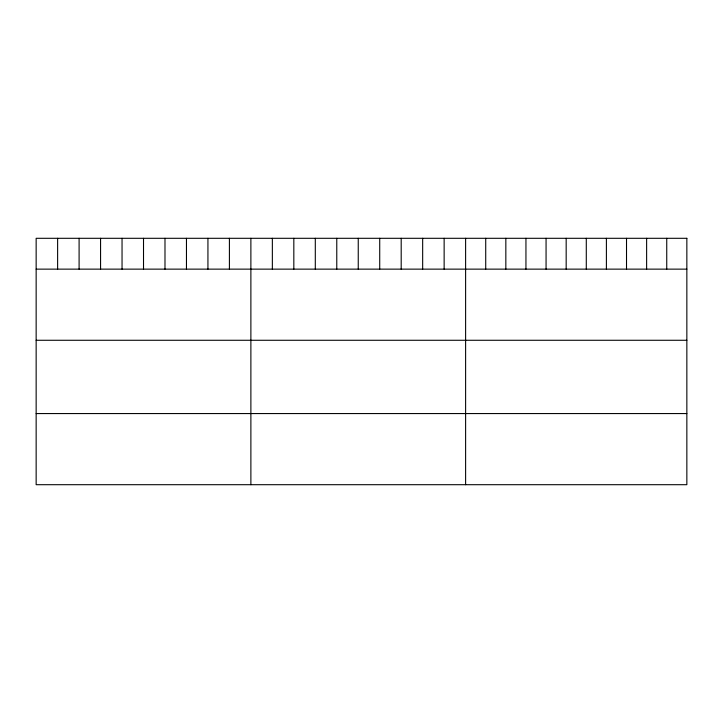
<?xml version="1.0" encoding="UTF-8"?>
<svg xmlns="http://www.w3.org/2000/svg" width="723" height="723" viewBox="0 0 723 723"><rect width="100%" height="100%" fill="white"/><g stroke="black" fill="none" stroke-linecap="round" stroke-linejoin="round"><path stroke-width="1.08" d="M36.15 269.137L686.85 269.137M36.15 340.271L686.85 340.271M36.15 413.565L686.85 413.565M666.742 238.301L666.742 269.137M646.624 238.301L646.624 269.137M626.516 238.301L626.516 269.137M606.398 238.301L606.398 269.137M586.29 238.301L586.29 269.137M566.172 238.301L566.172 269.137M546.064 238.301L546.064 269.137M525.946 238.301L525.946 269.137M505.838 238.301L505.838 269.137M485.72 238.301L485.72 269.137M465.612 238.301L465.612 484.699M444.139 238.301L444.139 269.137M422.666 238.301L422.666 269.137M401.193 238.301L401.193 269.137M379.72 238.301L379.72 269.137M358.247 238.301L358.247 269.137M336.773 238.301L336.773 269.137M315.3 238.301L315.3 269.137M293.827 238.301L293.827 269.137M272.354 238.301L272.354 269.137M250.881 238.301L250.881 484.699M229.408 238.301L229.408 269.137M207.935 238.301L207.935 269.137M186.462 238.301L186.462 269.137M164.989 238.301L164.989 269.137M143.516 238.301L143.516 269.137M122.042 238.301L122.042 269.137M100.569 238.301L100.569 269.137M79.096 238.301L79.096 269.137M57.623 238.301L57.623 269.137M686.85 238.301L36.15 238.301L36.15 484.699L686.85 484.699L686.85 238.301"/></g></svg>
